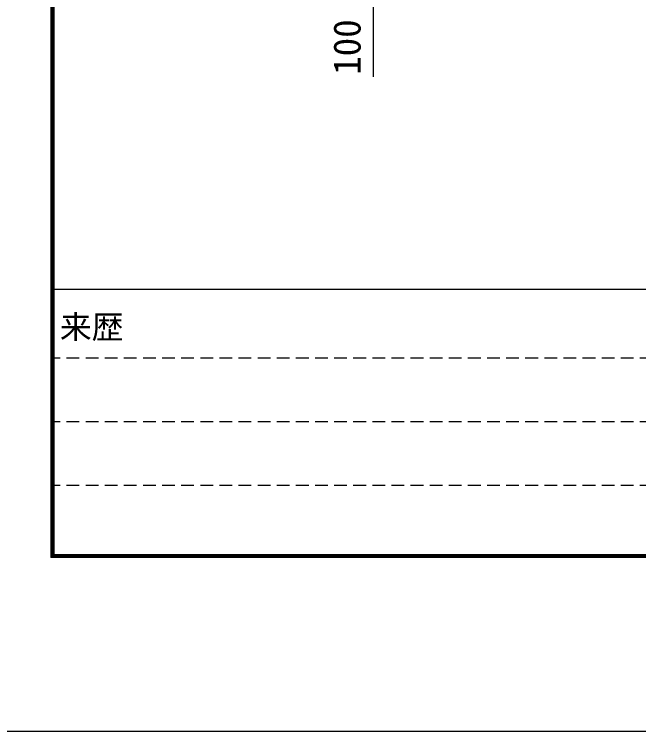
# Model space of a CAD drawing. Units: millimetres, scale not verified. Extents: x -11715 to 8910, y -9164 to 6308.
# Drawn here: x -7882 to -6118, y -6308 to -4279 of the extents above; entities that cross this region are included whole.
import ezdxf
from ezdxf.enums import TextEntityAlignment as Align

# ---------------------------------------------------------------- set-up
doc = ezdxf.new("R2010")
doc.units = ezdxf.units.MM
doc.header["$LTSCALE"] = 30
doc.linetypes.add('DASHED1', pattern=[1.8, 1.2, -0.6])
for name, color, linetype, lineweight in [('0-0_製作', 5, 'Continuous', 25), ('0-1_機器', 2, 'Continuous', 25), ('0-F_図面枠', 7, 'Continuous', 25), ('1-0_Axis_waku', 7, 'Continuous', 25)]:
    doc.layers.add(name, color=color, linetype=linetype, lineweight=lineweight)
doc.styles.add('ＭＳ ゴシック', font='')
doc.styles.get('ＭＳ ゴシック').set_extended_font_data('MS Gothic')

msp = doc.modelspace()

# ---------------------------------------------------------------- linework, layer by layer
at = {"layer": '0-0_製作', "color": 2}
msp.add_line((-6867.64, -4253.53), (-6867.64, -4455.37), dxfattribs=at)
at = {"layer": '0-F_図面枠'}
msp.add_lwpolyline([(-8910, -6307.5), (-8910, 6307.5), (8910, 6307.5), (8910, -6307.5)], close=True, dxfattribs=at)
at = {"layer": '1-0_Axis_waku'}
for p, q in [((-7778.4, 5769.9), (-7778.4, -5814.9)), ((-7777.8, 5769.3), (-7777.8, -5814.3)), ((-7777.2, 5768.7), (-7777.2, -5813.7)), ((-7776.6, 5768.1), (-7776.6, -5813.1)), ((-7776, 5767.5), (-7776, -5812.5)), ((-7775.4, 5766.9), (-7775.4, -5811.9)), ((-7774.8, 5766.3), (-7774.8, -5811.3)), ((-7774.2, 5765.7), (-7774.2, -5810.7)), ((-7773.6, 5765.1), (-7773.6, -5810.1)), ((-7773, 5764.5), (-7773, -5809.5)), ((-7772.4, 5763.9), (-7772.4, -5808.9)), ((-7771.8, 5763.3), (-7771.8, -5808.3)), ((-7771.2, 5762.7), (-7771.2, -5807.7)), ((-7770.6, 5762.1), (-7770.6, -5807.1)), ((-7770, 5761.5), (-7770, -5806.5)), ((-7770, -5056.5), (8400, -5056.5)), ((8408.4, -5814.9), (-7778.4, -5814.9)), ((8407.8, -5814.3), (-7777.8, -5814.3)), ((8407.2, -5813.7), (-7777.2, -5813.7)), ((8406.6, -5813.1), (-7776.6, -5813.1)), ((8406, -5812.5), (-7776, -5812.5)), ((8405.4, -5811.9), (-7775.4, -5811.9)), ((8404.8, -5811.3), (-7774.8, -5811.3)), ((8404.2, -5810.7), (-7774.2, -5810.7)), ((8403.6, -5810.1), (-7773.6, -5810.1)), ((8403, -5809.5), (-7773, -5809.5)), ((8402.4, -5808.9), (-7772.4, -5808.9)), ((8401.8, -5808.3), (-7771.8, -5808.3)), ((8401.2, -5807.7), (-7771.2, -5807.7)), ((8400.6, -5807.1), (-7770.6, -5807.1)), ((-7770, -5806.5), (8400, -5806.5))]:
    msp.add_line(p, q, dxfattribs=at)
at = {"layer": '1-0_Axis_waku', "linetype": 'DASHED1'}
for p, q in [((240, -5251.5), (-7770, -5251.5)), ((240, -5431.5), (-7770, -5431.5)), ((240, -5611.5), (-7770, -5611.5))]:
    msp.add_line(p, q, dxfattribs=at)

# ---------------------------------------------------------------- texts
at = {"layer": '0-1_機器', "color": 4, "style": 'ＭＳ ゴシック'}
msp.add_text('100', height=76.98, rotation=90, dxfattribs=at).set_placement((-6880.2, -4450.21), align=Align.BOTTOM_LEFT)
at = {"layer": '1-0_Axis_waku', "style": 'ＭＳ ゴシック'}
msp.add_text('来歴', height=65.98, dxfattribs=at).set_placement((-7753.25, -5215.77), align=Align.BOTTOM_LEFT)

doc.saveas('drawing.dxf')
